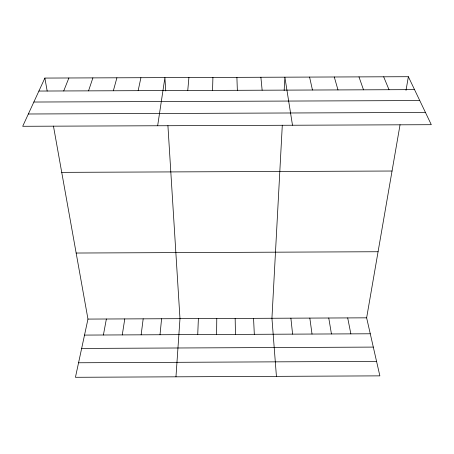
<?xml version="1.0" encoding="UTF-8"?>
<svg xmlns="http://www.w3.org/2000/svg" width="454" height="454" viewBox="0 0 454 454"><rect width="100%" height="100%" fill="white"/><g stroke="black" fill="none" stroke-linecap="round" stroke-linejoin="round"><path stroke-width="0.68" d="M216.603 334.484L216.774 318.504M212.557 90.397L212.909 77.441M197.74 334.575L198.375 318.589M282.297 125.202L271.94 318.26L276.424 376.349M284.153 90.528L284.874 77.169L292.495 125.236M175.965 376.82L179.983 318.674L167.918 125.645M187.757 90.488L188.915 77.532M160.012 334.746L161.584 318.753M141.143 334.831L143.18 318.839M157.651 125.758L164.916 77.617L165.75 90.976M122.268 334.916L124.776 318.918M53.453 126.093L87.968 319.083L75.438 377.291L379.867 375.867L366.633 317.834L400.053 124.742M406.001 90.391L408.367 76.709L44.867 78.071L22.7 126.286L431.3 124.697L408.367 76.709M103.398 335.001L106.372 319.003M138.152 90.675L140.91 77.708M113.347 90.772L116.905 77.799M88.536 90.862L92.894 77.889M63.719 90.959L68.883 77.98M87.968 319.083L366.633 317.834M84.523 335.086L370.271 333.786M81.652 348.428L373.307 347.094M78.565 362.769L376.565 361.384M38.896 91.05L414.547 89.631M33.851 102.031L419.768 100.561M28.352 113.994L425.455 112.461M61.727 172.355L392.046 171.022M76.153 253.031L378.074 251.737M383.675 76.8L389.027 89.727M358.983 76.896L363.506 89.824M334.28 76.987L337.986 89.92M309.577 77.078L312.454 90.017M347.702 317.919L350.857 333.877M44.867 78.071L47.188 91.061M328.764 318.004L331.443 333.968M309.827 318.089L312.023 334.053M290.883 318.175L292.597 334.144M260.885 77.259L262.14 90.21M253.553 318.339L254.319 334.314M236.897 77.35L237.351 90.301M235.166 318.424L235.461 334.399"/></g></svg>
